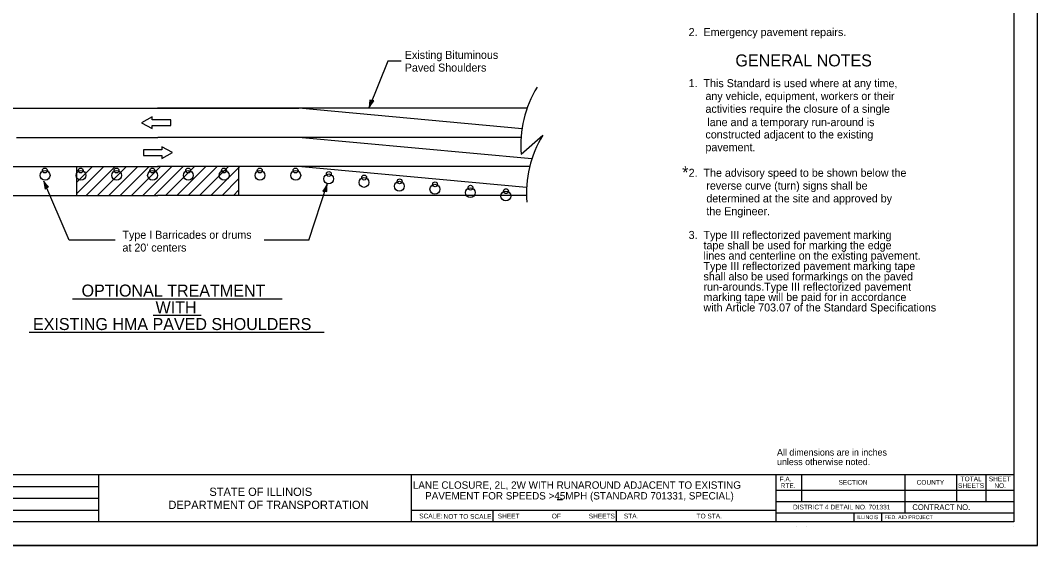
# Model space of a CAD drawing. Extents: x 0 to 2.83, y 0 to 1.83.
# Drawn here: x 1.043 to 2.833, y 0 to 0.925 of the extents above; entities that cross this region are included whole.
import ezdxf

# ---------------------------------------------------------------- set-up
doc = ezdxf.new("R2010")
doc.units = 0
for name, color, linetype in [('RD_Pr_Roadway_Notes', 7, 'Continuous'), ('SH_General_Details', 7, 'Continuous'), ('SH_Printer_Plotting_Border', 7, 'Continuous')]:
    doc.layers.add(name, color=color, linetype=linetype)

msp = doc.modelspace()

# ---------------------------------------------------------------- linework, layer by layer
at = {"layer": 'RD_Pr_Roadway_Notes'}
for p, q in [((1.6897, 0.8529), (1.6565, 0.7716)), ((1.7129, 0.8529), (1.6897, 0.8529)), ((1.1292, 0.538), (1.0845, 0.642)), ((1.5504, 0.538), (1.5829, 0.6368)), ((1.21, 0.538), (1.1292, 0.538)), ((1.5504, 0.538), (1.4723, 0.538)), ((1.135, 0.4346), (1.5037, 0.4346)), ((1.277, 0.4058), (1.3614, 0.4058)), ((1.0585, 0.3761), (1.5774, 0.3761))]:
    msp.add_line(p, q, dxfattribs=at)
for points in [[(1.6612, 0.7837), (1.6578, 0.7844), (1.6574, 0.7788), (1.6565, 0.7716), (1.6608, 0.7781), (1.665, 0.7835), (1.6612, 0.7837), (1.6588, 0.7839), (1.6581, 0.7761), (1.6634, 0.783), (1.6602, 0.7828), (1.6594, 0.7794), (1.6614, 0.7823)], [(1.0894, 0.6301), (1.0924, 0.6319), (1.0888, 0.6362), (1.0845, 0.642), (1.0858, 0.6344), (1.0866, 0.6276), (1.0894, 0.6301), (1.0912, 0.6315), (1.0864, 0.6377), (1.0873, 0.629), (1.0895, 0.6313), (1.0877, 0.6344), (1.0883, 0.6309)], [(1.5791, 0.6244), (1.5826, 0.6239), (1.5826, 0.6296), (1.5829, 0.6368), (1.5791, 0.6301), (1.5754, 0.6243), (1.5791, 0.6244), (1.5815, 0.6244), (1.5817, 0.6322), (1.5769, 0.6249), (1.58, 0.6253), (1.5806, 0.6288), (1.5788, 0.6258)]]:
    msp.add_lwpolyline(points, dxfattribs=at)
at = {"layer": 'SH_General_Details'}
for p, q in [((2.8328, 0.0005), (2.8328, 1.8338)), ((0.5821, 0.7701), (1.2846, 0.7701)), ((1.0365, 0.7701), (1.2849, 0.7701)), ((1.7488, 0.7701), (1.2846, 0.7701)), ((1.2849, 0.7701), (1.5332, 0.7701)), ((1.9257, 0.7337), (1.5332, 0.7701)), ((1.9347, 0.7701), (1.7488, 0.7701)), ((1.0365, 0.719), (1.2849, 0.719)), ((1.5322, 0.719), (1.2849, 0.719)), ((1.924, 0.719), (1.5322, 0.719)), ((1.9431, 0.6809), (1.5322, 0.719)), ((1.9241, 0.6894), (1.9622, 0.7226)), ((0.5857, 0.6678), (1.2846, 0.6678)), ((1.0365, 0.6678), (1.2849, 0.6678)), ((1.1422, 0.6397), (1.1702, 0.6678)), ((1.1422, 0.6198), (1.1902, 0.6678)), ((1.1591, 0.6168), (1.2101, 0.6678)), ((1.179, 0.6168), (1.23, 0.6678)), ((1.1989, 0.6168), (1.2499, 0.6678)), ((1.2188, 0.6168), (1.2698, 0.6678)), ((1.2387, 0.6168), (1.2897, 0.6678)), ((1.2586, 0.6168), (1.3096, 0.6678)), ((1.2785, 0.6168), (1.3296, 0.6678)), ((1.5317, 0.6678), (1.2843, 0.6678)), ((1.7488, 0.6678), (1.2846, 0.6678)), ((1.3495, 0.6678), (1.2985, 0.6168)), ((1.3694, 0.6678), (1.3184, 0.6168)), ((1.3893, 0.6678), (1.3383, 0.6168)), ((1.4092, 0.6678), (1.3582, 0.6168)), ((1.4291, 0.6678), (1.3781, 0.6168)), ((1.9337, 0.6306), (1.5317, 0.6678)), ((1.9393, 0.6678), (1.7488, 0.6678)), ((1.427, 0.6458), (1.398, 0.6168)), ((0.6573, 0.6168), (1.2849, 0.6168)), ((1.9335, 0.6168), (1.2843, 0.6168)), ((1.427, 0.6259), (1.4179, 0.6168)), ((0.1662, 0.1255), (2.7912, 0.1255)), ((1.1807, 0.1255), (1.1807, 0.0421)), ((1.7307, 0.1255), (1.7307, 0.0421)), ((2.3723, 0.1255), (2.3723, 0.0421)), ((2.4174, 0.1255), (2.4174, 0.0784)), ((2.599, 0.1255), (2.599, 0.0584)), ((2.69, 0.1255), (2.69, 0.0784)), ((2.7418, 0.1255), (2.7418, 0.0784)), ((0.414, 0.1046), (1.1807, 0.1046)), ((2.3723, 0.0984), (2.7912, 0.0984)), ((0.414, 0.0838), (1.1807, 0.0838)), ((1.9878, 0.0815), (1.9969, 0.0815)), ((2.3723, 0.0784), (2.7912, 0.0784)), ((0.414, 0.063), (1.1807, 0.063)), ((1.7307, 0.063), (2.3723, 0.063)), ((1.8745, 0.063), (1.8745, 0.0421)), ((2.0912, 0.063), (2.0912, 0.0421)), ((2.3723, 0.0584), (2.7912, 0.0584)), ((2.5096, 0.0584), (2.5096, 0.0421)), ((2.5579, 0.0584), (2.5579, 0.0421)), ((2.409, 0.0338), (2.409, 0.0338)), ((2.4257, 0.0338), (2.4257, 0.0338)), ((2.7912, 0.0338), (2.7912, 0.0338)), ((2.8328, 0.0005), (-0.0005, 0.0005))]:
    msp.add_line(p, q, dxfattribs=at)
for points in [[(0.1662, 1.7921), (2.7912, 1.7921), (2.7912, 0.0421), (0.1662, 0.0421)], [(1.3078, 0.75), (1.2752, 0.75), (1.2752, 0.7551), (1.2564, 0.7448), (1.2752, 0.7345), (1.2752, 0.7397), (1.3078, 0.7397)], [(1.2595, 0.687), (1.2921, 0.687), (1.2921, 0.6818), (1.311, 0.6921), (1.2921, 0.7024), (1.2921, 0.6972), (1.2595, 0.6972)]]:
    msp.add_lwpolyline(points, close=True, dxfattribs=at)
for points in [[(1.1422, 0.6678), (1.1422, 0.6168), (1.2846, 0.6168)], [(1.427, 0.6678), (1.427, 0.6168), (1.2846, 0.6168)]]:
    msp.add_lwpolyline(points, dxfattribs=at)
for centre, radius in [((1.0863, 0.6607), 0.00431), ((1.1493, 0.6607), 0.00431), ((1.2123, 0.6607), 0.00431), ((1.2753, 0.6607), 0.00431), ((1.3383, 0.6607), 0.00431), ((1.4013, 0.6607), 0.00431), ((1.4643, 0.6607), 0.00431), ((1.5273, 0.6607), 0.00431), ((1.0867, 0.6521), 0.00863), ((1.1497, 0.6521), 0.00863), ((1.2127, 0.6521), 0.00863), ((1.2757, 0.6521), 0.00863), ((1.3387, 0.6521), 0.00863), ((1.4017, 0.6521), 0.00863), ((1.4647, 0.6521), 0.00863), ((1.5277, 0.6521), 0.00863), ((1.5856, 0.6459), 0.00863), ((1.5859, 0.6546), 0.00431), ((1.6477, 0.6396), 0.00863), ((1.648, 0.6482), 0.00431), ((1.7104, 0.6416), 0.00431), ((1.71, 0.633), 0.00863), ((1.7724, 0.6277), 0.00863), ((1.7727, 0.6363), 0.00431), ((1.8348, 0.6217), 0.00863), ((1.8351, 0.6303), 0.00431), ((1.8975, 0.6243), 0.00431), ((1.8972, 0.6157), 0.00863)]:
    msp.add_circle(centre, radius, dxfattribs=at)
for centre in [(2.1211, 0.7046), (2.1311, 0.6199)]:
    msp.add_arc(centre, 0.1976, 148.6958, 184.3889, dxfattribs=at)
at = {"layer": 'SH_Printer_Plotting_Border'}
msp.add_lwpolyline([(-0.0005, 0.0005), (2.8328, 0.0005), (2.8328, 1.8338), (-0.0005, 1.8338)], close=True, dxfattribs=at)

# ---------------------------------------------------------------- texts
at = {"layer": 'RD_Pr_Roadway_Notes'}
for s, height, p in [('2.  Emergency pavement repairs.', 0.014082, (2.2188, 0.8972)), ('Existing Bituminous', 0.014082, (1.7195, 0.8571)), ('GENERAL NOTES', 0.021122, (2.3011, 0.8438)), ('Paved Shoulders', 0.014082, (1.7195, 0.8347)), ('1.  This Standard is used where at any time,', 0.014082, (2.2188, 0.8073)), ('any vehicle, equipment, workers or their', 0.014082, (2.2484, 0.7847)), ('activities require the closure of a single', 0.014082, (2.2484, 0.7622)), ('lane and a temporary run-around is', 0.014082, (2.2517, 0.7387)), ('constructed adjacent to the existing', 0.014082, (2.2484, 0.717)), ('pavement.', 0.01408, (2.2484, 0.6946)), ('*', 0.0211, (2.2075, 0.6467)), ('2.  The advisory speed to be shown below the', 0.014082, (2.2188, 0.6496)), ('reverse curve (turn) signs shall be', 0.014082, (2.25, 0.627)), ('determined at the site and approved by', 0.014082, (2.25, 0.6045)), ('the Engineer.', 0.014082, (2.25, 0.582)), ('Type I Barricades or drums', 0.014082, (1.2228, 0.5405)), ('3.  Type III reflectorized pavement marking ', 0.014082, (2.2188, 0.5402)), ("at 20' centers", 0.014082, (1.2228, 0.518)), ('     tape shall be used for marking the edge', 0.014082, (2.2188, 0.522)), ('     lines and centerline on the existing pavement. ', 0.014082, (2.2188, 0.5038)), ('     Type III reflectorized pavement marking tape ', 0.014082, (2.2188, 0.4855)), ('     shall also be used formarkings on the paved ', 0.014082, (2.2188, 0.4673)), ('OPTIONAL TREATMENT', 0.021122, (1.1508, 0.4388)), ('     run-arounds.Type III reflectorized pavement ', 0.014082, (2.2188, 0.4491)), ('WITH', 0.02112, (1.281, 0.4094)), ('     marking tape will be paid for in accordance ', 0.014082, (2.2188, 0.4309)), ('     with Article 703.07 of the Standard Specifications', 0.014082, (2.2188, 0.4126)), ('EXISTING HMA PAVED SHOULDERS', 0.021122, (1.0654, 0.3799)), ('All dimensions are in inches', 0.011668, (2.3743, 0.1589)), ('unless otherwise noted.', 0.011668, (2.3743, 0.1422))]:
    msp.add_text(s, height=height, dxfattribs=at).set_placement(p)
at = {"layer": 'SH_General_Details'}
for s, height, p in [('LANE CLOSURE, 2L, 2W WITH RUNAROUND ADJACENT TO EXISTING', 0.012992, (1.7336, 0.1006)), ('F.A.  ', 0.00833, (2.3788, 0.1134)), ('RTE.', 0.00833, (2.3807, 0.1017)), ('SECTION', 0.00833, (2.4825, 0.1077)), ('COUNTY', 0.00833, (2.6199, 0.1077)), ('SHEETS', 0.00833, (2.6927, 0.102)), ('TOTAL', 0.00833, (2.6973, 0.1137)), ('SHEET', 0.00833, (2.747, 0.1137)), ('NO.', 0.00833, (2.7566, 0.102)), ('STATE OF ILLINOIS', 0.014584, (1.3756, 0.088)), ('PAVEMENT FOR SPEEDS >45MPH (STANDARD 701331, SPECIAL)', 0.012992, (1.7552, 0.0817)), ('DEPARTMENT OF TRANSPORTATION', 0.014584, (1.3036, 0.065)), ('DISTRICT 4 DETAIL NO. 701331', 0.008333, (2.4024, 0.0642)), ('CONTRACT NO.      ', 0.01, (2.6124, 0.0632)), ('SCALE:          ', 0.008333, (1.7448, 0.0484)), ('NOT TO SCALE', 0.008333, (1.7877, 0.0477)), ('SHEET', 0.00833, (1.883, 0.0484)), ('OF', 0.00833, (1.9781, 0.0484)), ('SHEETS', 0.00833, (2.043, 0.0484)), ('STA.', 0.00833, (2.1049, 0.0484)), ('TO STA.', 0.00833, (2.2327, 0.0484)), ('ILLINOIS', 0.00667, (2.5147, 0.0471)), ('FED. AID PROJECT', 0.006667, (2.5639, 0.0471))]:
    msp.add_text(s, height=height, dxfattribs=at).set_placement(p)

doc.saveas('drawing.dxf')
